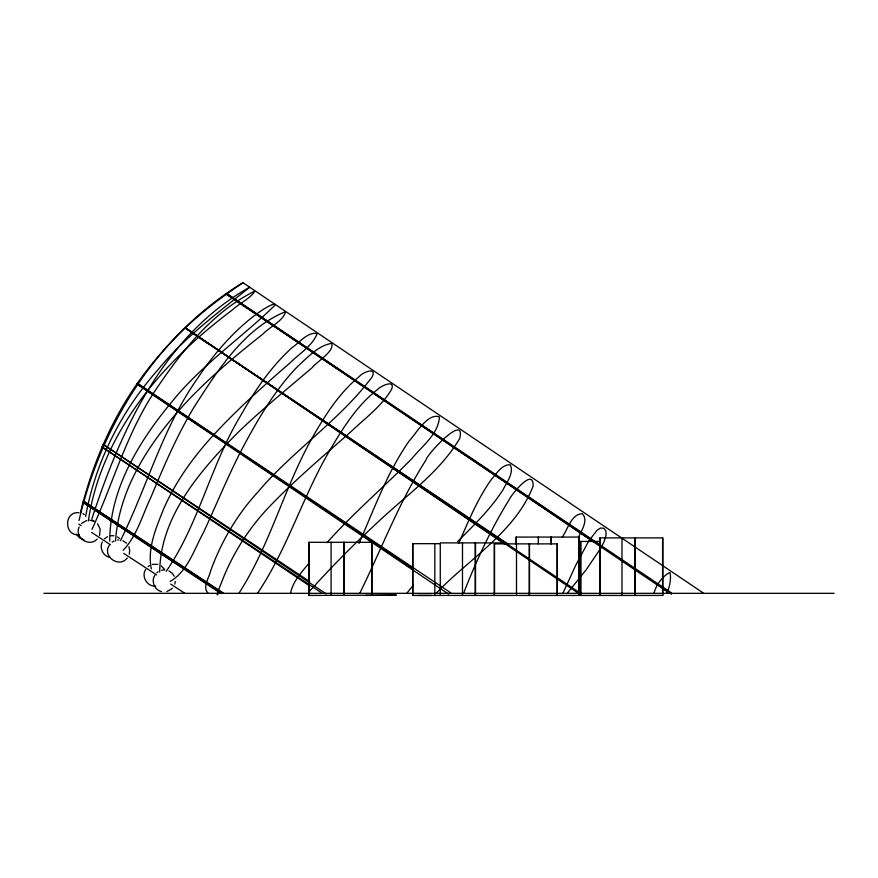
<?xml version="1.0" encoding="UTF-8"?>
<svg xmlns="http://www.w3.org/2000/svg" width="878" height="878" viewBox="0 0 878 878"><rect width="100%" height="100%" fill="white"/><g stroke="black" fill="none" stroke-linecap="round" stroke-linejoin="round"><path stroke-width="1.32" d="M175.271 581.445L174.81 584.111M88.371 520.939C96.712 463.419 127.321 410.904 166.436 368.727C186.509 346.997 208.92 327.527 232.571 309.78C238.289 304.139 252.26 297.093 254.653 291.134C213.266 311.778 183.129 349.4 157.667 386.978C127.475 430.33 113.767 481.901 92.003 529.324M85.671 516.341C95.373 461.982 121.383 410.904 158.007 369.726C184.106 337.569 217.843 312.941 249.648 287.249C164.362 334.858 120.714 429.803 91.806 519.117M80.238 513.454C93.858 456.461 119.178 401.74 157.623 357.203C176.215 335.209 197.418 315.443 220.641 298.421C226.689 293.965 232.813 289.619 239.025 285.416C239.518 285.032 244.402 281.926 242.196 283.144C157.414 335.012 101.222 424.765 79.031 520.511M129.275 554.194L129.735 550.451L128.912 546.774M654 593.33C655.976 584.891 662.506 576.188 669.881 572.412C671.736 578.393 669.124 589.215 666.578 593.33M309.945 593.33C306.235 592.606 315.345 586.054 316.387 583.716C334.957 563.588 354.163 544.031 374.324 525.494C403.298 497.321 438.824 473.89 459.699 438.528C466.185 412.001 426.137 455.221 425.984 460.006C399.161 501.909 381.634 548.827 359.75 593.33M562.842 593.33L576.089 564.543L588.732 541.078L597.106 530.191L600.563 528.029L603.834 528.282L605.93 530.96L606.094 535.097L604.207 541.397L601.046 547.74L586.175 569.8L567.21 593.33M290.508 593.33C292.879 581.302 301.659 572.182 309.155 562.985M463.562 593.33C476.161 560.965 490.846 529.236 509.163 499.681C511.27 494.863 533.681 466.547 533.122 486.05C515.869 531.827 466.624 560.735 436.168 593.33M79.174 526.998C74.103 537.501 89.402 547.718 97.162 539.015M99.554 535.437L100.18 529.072L97.535 523.815M458.788 543.339C468.303 521.488 477.391 499.099 491.274 479.575C496.366 474.054 501.832 464.056 510.337 464.813C514.146 473.319 506.452 482.779 502.765 490.22C490.231 509.438 473.604 525.505 457.504 541.682M359.025 543.427C374.247 508.636 387.308 472.353 409.159 440.986C415.777 433.93 427.959 412.473 439.417 416.929C438.583 434.116 421.901 446.145 411.804 458.667C383.916 487.081 353.461 512.939 326.934 542.703M102.298 541.945C99.115 548.081 103.286 556.356 110.112 557.475M562.249 537.16C567.726 529.566 571.172 514.135 582.202 513.674C588.71 519.941 581.631 530.268 578.756 536.754M109.267 545.326C101.87 556.29 119.408 568.637 127.244 557.98M145.671 569.405C140.974 576.451 147.23 586.899 155.669 586.087M154.802 575.233C150.917 581.214 154.605 590.126 161.585 591.607M120.44 540.738C146.933 487.257 162.441 428.157 197.254 378.824C212.586 355.777 230.662 334.277 252.502 317.112C258.121 312.798 263.883 308.562 270.27 305.456C271.313 305.072 275.22 302.921 274.825 305.357C241.329 338.14 201.446 364.897 171.803 401.937C139.306 440.866 109.717 489.079 109.75 541.21M238.871 593.33C271.379 543.142 285.032 483.591 315.476 432.25C327.351 411.848 340.796 391.643 359.256 376.596C362.296 372.393 377.233 366.324 372.228 376.783C339.94 420.244 292.473 450.853 257.561 492.437C236.851 514.859 221.366 541.693 210.83 570.272C209.491 577.362 201.819 587.097 208.24 593.33M257.495 593.33C288.752 546.917 303.986 491.889 333.388 444.334C345.383 424.315 358.641 404.22 377.266 389.744C380.317 386.122 395.715 378.824 391.61 389.283C381.787 406.13 365.435 417.895 351.529 431.164C324.97 454.705 297.708 477.555 272.948 503.028C250.998 525 233.669 551.384 222.343 580.314C222.321 580.654 213.98 600.508 218.424 593.33M406.755 593.33L413.439 585.143M166.205 571.337C199.218 523.453 210.885 464.166 241.285 414.57C255.114 390.041 271.28 366.411 292.275 347.458C299.332 342.738 308.343 331.16 317.145 333.695C312.151 346.283 298.959 353.834 289.707 363.207C264.311 385.146 239.222 407.535 216.284 432.075C194.817 454.947 175.874 480.617 163.385 509.536C156.01 528.139 147.109 548.487 151.345 568.878M172.428 588.315L166.941 591.607M185.28 327.735L504.598 544.075M81.566 523.42L86.681 520.522M104.46 538.862L107.544 536.688M156.855 572.741L158.139 571.743M123.129 550.319C137.209 535.657 142.423 514.837 151.082 496.882C163.934 466.009 177.082 435.104 194.477 406.459C217.898 370.154 243.875 328.767 285.35 311.734C284.505 319.943 268.887 327.538 263.082 333.936C238.092 353.68 213.541 374.083 191.327 396.955C153.76 436.267 119.156 485.172 115.523 541.078M148.13 566.54L149.458 565.608M112.154 542.132L114.008 541.024M170.244 581.39C187.87 571.15 194.104 549.387 203.487 532.485C217.601 502.183 229.992 471.036 245.983 441.634C260.711 414.679 276.68 387.878 298.3 365.797C308.079 357.006 318.209 345.581 331.741 343.342C334.606 351.452 316.958 361.495 312.381 367.465C286.996 389.239 260.832 410.18 236.873 433.567C200.019 470.849 160.125 516.758 159.708 571.995M152.454 564.378L157.81 564.378M161.585 570.206L164.801 569.899M110.639 535.745L113.877 535.745M79.294 534.647C64.127 536.754 63.501 511.314 78.746 512.664M117.641 540.014L118.717 539.959M600.453 541.43L580.567 541.43L580.567 595.438L662.835 595.438L662.835 537.896L599.795 537.896L599.795 595.438M503.313 542.889L440.273 542.889L440.273 595.438M440.427 543.669L412.638 543.669L412.638 595.438L579.129 595.438L579.129 537.073L516.088 537.073L516.088 543.855M43.9 593.33L834.1 593.33M89.907 520.204L94.078 521.247M83.871 539.772L79.448 537.819L76.298 534.153M122.942 540.804L126.52 543.197M82.927 513.707L84.332 514.508M168.971 570.941L172.055 573.115L174.228 576.188M117.454 536.93L119.66 538.488M186.63 328.844L579.37 592.529M91.619 532.43L110.408 544.711M123.743 553.425L156.635 574.903M170.661 584.068L184.731 593.232M78.91 524.133L81.259 525.67M221.3 593.144L82.927 502.26L221.026 593.55M223.341 593.056L83.256 500.998L223.188 593.55M309.682 581.565L103.044 444.279L326.298 593.967M321.524 592.804L101.903 446.891L309.649 585.9M662.846 588.326L671.571 594.197M669.607 593.265L225.92 293.867L595.46 542.319M579.535 594.044L207.812 343.243M450.93 592.946L137.363 383.335L413.253 569.284M413.286 568.735L136.902 384.004L448.504 594.055M243.48 283.034L242.778 282.562L703.157 592.924M662.769 587.733L670.408 592.891M594.45 542.297L226.491 293.461L671.033 592.606M508.121 544.097L185.093 327.878L207.779 343.561M161.256 565.904L164.581 569.405M92.585 520.105L93.814 521.159M662.594 537.896L662.594 595.438M635.014 537.896L635.014 595.438M634.75 537.896L634.75 595.438M621.997 537.896L621.997 595.438M600.014 537.896L600.014 595.438M580.775 541.43L580.775 595.438M578.909 537.073L578.909 595.438M557.332 595.438L557.332 543.877L494.292 543.877L494.292 595.438M557.113 543.877L557.113 595.438M551.329 537.073L551.329 543.855M551.033 537.073L551.033 543.855M538.313 537.073L538.28 543.855M529.511 543.877L529.511 595.438M529.247 543.877L529.247 595.438M516.494 543.877L516.494 595.438M516.33 537.073L516.33 543.855M494.534 543.877L494.534 595.438M475.514 542.889L475.514 595.438M475.217 542.889L475.217 595.438M462.497 542.889L462.476 595.438M434.829 543.669L434.829 595.438M431.317 595.438L417.818 595.438M412.879 543.669L412.879 595.438M371.932 595.438L371.932 542.297L308.902 542.297L308.902 595.438L396.373 595.13L365.478 595.438M371.69 542.297L371.69 595.438M344.11 542.297L344.11 595.438M343.847 542.297L343.847 595.438M331.094 542.297L331.094 595.438M309.111 542.297L309.111 595.438"/></g></svg>
